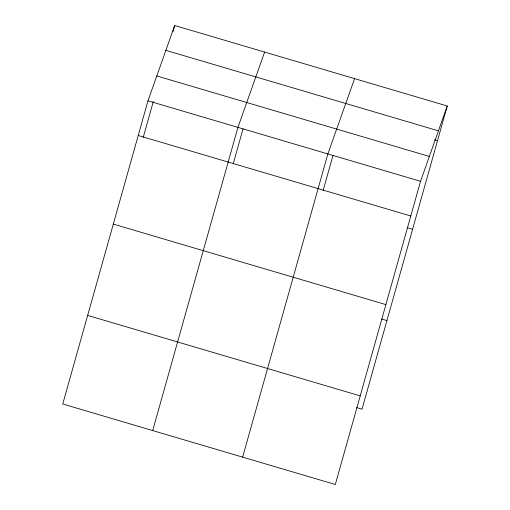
<?xml version="1.0" encoding="UTF-8"?>
<svg xmlns="http://www.w3.org/2000/svg" width="510" height="510" viewBox="0 0 510 510"><rect width="100%" height="100%" fill="white"/><g stroke="black" fill="none" stroke-linecap="round" stroke-linejoin="round"><path stroke-width="0.76" d="M147.976 100.808L62.749 404.003L335.312 484.5L420.533 181.299L447.251 105.997L174.688 25.5L147.976 100.808L420.533 181.299M143.253 137.337L153.344 101.433M172.992 31.531L174.688 25.5M152.694 430.567L237.921 127.366L264.633 52.065M233.197 163.901L243.072 128.762M242.639 457.132L327.866 153.931L354.577 78.629M323.142 190.466L333.024 155.327M447.251 105.997L362.023 409.192L356.707 407.624M165.871 50.35L438.434 130.847M434.463 139.785L437.503 140.683M156.793 75.952L429.35 156.449M138.223 135.494L410.786 215.985M407.273 227.721L412.596 229.29M113.316 224.1L385.879 304.597M381.614 319.018L386.931 320.586M87.656 315.397L360.219 395.887"/></g></svg>
